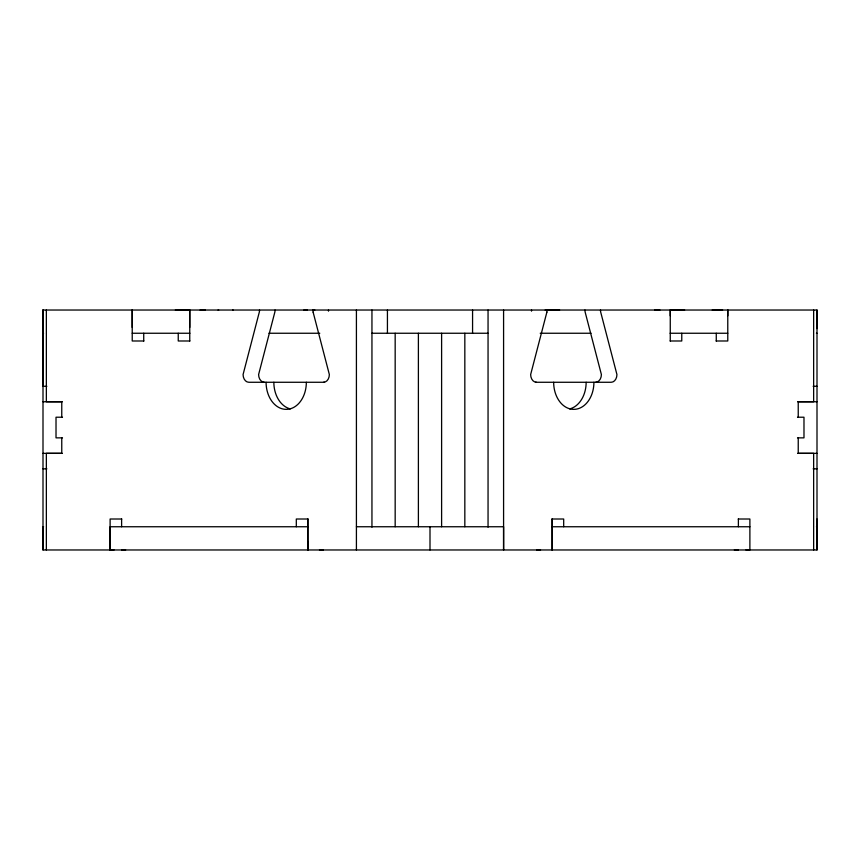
<?xml version="1.0" encoding="UTF-8"?>
<svg xmlns="http://www.w3.org/2000/svg" width="860" height="860" viewBox="0 0 860 860"><rect width="100%" height="100%" fill="white"/><g stroke="black" fill="none" stroke-linecap="round" stroke-linejoin="round"><path stroke-width="1.29" d="M43 314.674L43.011 310.03L817 310.03L817 549.97L43 549.97L43 310.03L43 386.28L46.87 386.28M43 532.555L43 526.75L43.57 526.75M61.759 417.218L61.77 401.738L46.354 401.738L46.354 310.03M113.993 549.97L110.112 549.97L110.112 519.01L121.765 519.01M132.225 327.445L132.225 310.03L132.225 340.99L143.878 340.99M189.737 327.445L189.748 310.03L175.365 310.03M307.815 549.97L307.815 519.01L307.815 549.97L307.815 542.23M503.584 310.03L503.584 549.97L503.584 526.75L356.416 526.75M798.241 437.858L798.23 453.338L813.646 453.338L813.646 549.97M817 549.97L817 519.01M817 328.606L817 310.03M546.852 312.244L530.652 374.53A7.74 5.751 90 0 0 536.404 382.27M233.081 310.03L232.716 310.03M218.085 310.03L218.687 310.03M200.1 310.03L205.282 310.03M303.913 310.03L307.418 310.03M312.782 310.03L314.803 310.03M559.602 310.03L545.197 310.03M654.718 310.03L659.899 310.03M670.262 340.99L670.262 310.03L684.635 310.03M712.241 310.03L722.604 310.03M43 333.25L43.57 333.25M132.225 333.25L189.899 333.25M268.954 333.25L319.78 333.25M371.95 333.25L488.05 333.25M540.22 333.25L591.046 333.25M670.112 333.25L727.775 333.25M816.43 333.25L817 333.25M189.899 340.99L178.246 340.99L178.246 333.25M670.112 340.99L681.765 340.99L681.765 333.25M716.122 340.99L727.775 340.99L727.775 310.03L727.775 315.835M324.446 382.27L248.83 382.27A7.74 5.751 -90 0 1 243.079 374.53L259.279 312.244A7.74 5.762 90 0 0 259.516 310.03M535.554 382.27L611.18 382.27A7.74 5.751 90 0 0 616.932 374.53L600.731 312.244A7.74 5.762 -90 0 1 600.484 310.03M813.13 386.28L817 386.28M43 401.76L62.35 401.76M797.65 401.76L817 401.76M62.49 417.218L56.018 417.218L56.018 437.858L62.49 437.858M797.51 417.218L803.982 417.218L803.982 437.858L797.51 437.858M43 453.36L62.35 453.36M797.65 453.36L817 453.36M43 468.84L46.87 468.84M813.13 468.84L817 468.84M307.966 519.01L296.313 519.01L296.313 526.75M552.034 519.01L563.687 519.01L563.687 526.75M738.235 519.01L749.888 519.01L749.888 549.97L746.007 549.97M307.815 526.75L110.112 526.75L110.112 549.97M552.184 526.75L749.888 526.75M816.441 526.75L817 526.75M121.765 549.97L125.646 549.97M319.469 549.97L323.349 549.97M536.651 549.97L540.531 549.97M734.354 549.97L738.235 549.97M313.147 312.244L329.348 374.53A7.74 5.751 -90 0 1 323.596 382.27M798.241 417.218L798.23 401.738L813.646 401.738L813.646 310.03M670.262 310.03L670.262 315.835M61.759 437.858L61.77 453.338L46.354 453.338L46.354 549.97M43 526.75L43.011 549.97L43 545.326M43 534.49L43.011 538.36M738.385 519.01L738.385 526.75M716.272 333.25L716.272 340.99M488.05 310.03L488.05 527.18M472.57 310.03L472.57 333.25M464.83 333.25L464.83 526.75M441.61 333.25L441.61 526.75M430 526.75L430 549.97M418.39 333.25L418.39 526.75M395.17 333.25L395.17 526.75M387.43 310.03L387.43 333.25M371.95 310.03L371.95 527.18M356.416 310.03L356.416 549.97M189.748 310.03L189.748 340.99M143.727 333.25L143.727 340.99M121.615 519.01L121.615 526.75M313.169 312.234A7.74 5.74 90 0 1 312.933 310.03M328.509 311.148A7.74 5.751 -90 0 1 328.456 310.03M306.343 382.27A27.09 20.135 90 0 1 286.219 409.36A27.09 20.135 90 0 1 266.084 382.27M290.315 408.909A27.09 20.135 -90 0 1 273.846 382.27M264.364 382.27A7.74 5.751 90 0 1 258.613 374.53L274.813 312.244A7.74 5.751 -90 0 0 275.05 310.03M531.555 310.03A7.74 5.751 -90 0 1 531.491 311.148M547.078 310.03A7.74 5.74 -90 0 1 546.842 312.234M586.154 382.27A27.09 20.135 90 0 1 569.686 408.909M593.916 382.27A27.09 20.135 -90 0 1 573.792 409.36A27.09 20.135 -90 0 1 553.657 382.27M595.636 382.27A7.74 5.751 -90 0 0 601.387 374.53L585.187 312.244A7.74 5.751 90 0 1 584.95 310.03M552.184 519.01L552.184 549.97L552.184 519.01"/></g></svg>
